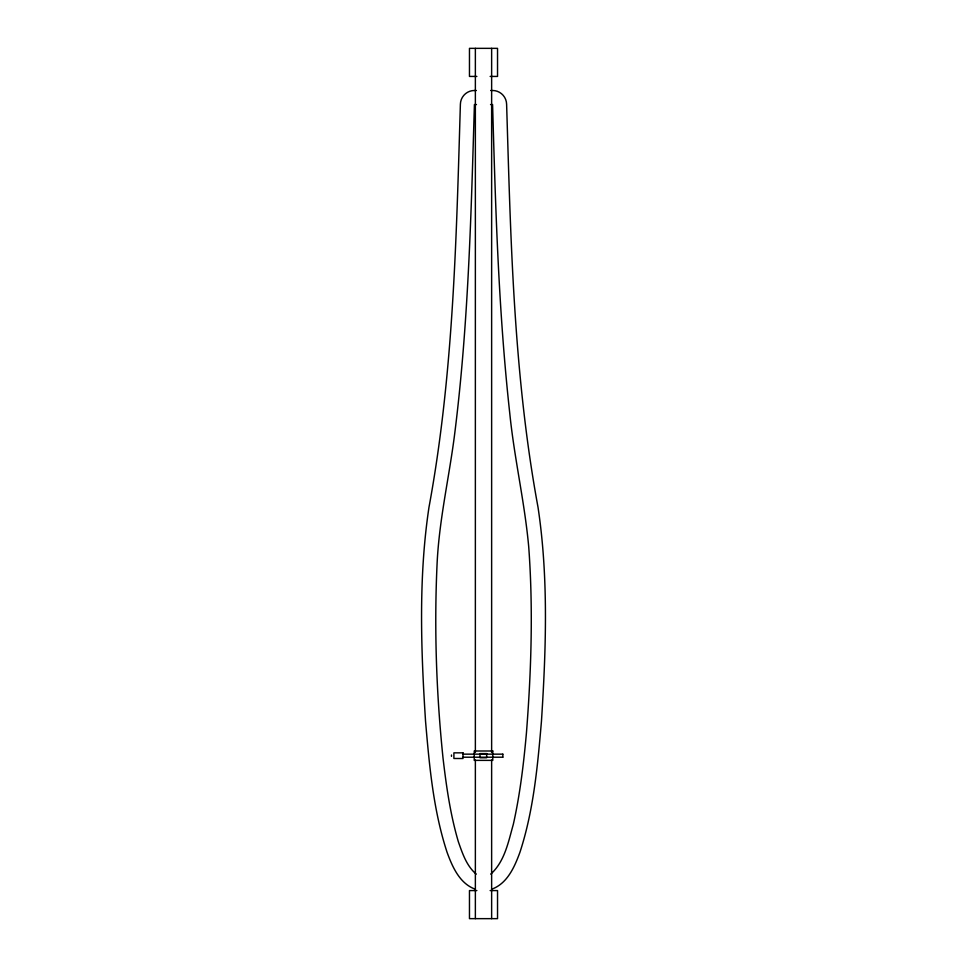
<?xml version="1.0" encoding="UTF-8"?>
<svg xmlns="http://www.w3.org/2000/svg" width="967" height="967" viewBox="0 0 967 967"><rect width="100%" height="100%" fill="white"/><g stroke="black" fill="none" stroke-linecap="round" stroke-linejoin="round"><path stroke-width="1.45" d="M490.752 874.132C504.774 861.452 508.388 841.725 513.32 824.331C520.053 794.27 523.679 763.616 526.435 732.962C531.258 671.05 533.288 608.714 528.707 546.718C524.622 501.909 514.239 457.959 509.754 413.187C498.476 310.709 495.527 207.542 492.578 104.557L490.547 104.557M491.828 889.169C507.433 883.451 514.601 866.819 519.92 852.338C533.76 810.032 537.664 765.296 541.46 721.189C546.004 649.993 548.664 578.012 538.015 507.24C513.477 374.398 510.709 238.849 506.611 104.206A14.058 14.058 0 0 0 492.578 90.487L490.692 90.499M476.852 76.429L469.466 76.429L469.466 48.35L497.534 48.35L497.534 76.429L490.148 76.429M474.664 90.499L476.308 90.499M476.453 104.557L474.422 104.557C471.098 215.133 468.379 326.036 454.417 435.912C448.881 478.75 438.982 521.068 437.06 564.341C434.086 628.925 436.371 693.738 443.019 758.043C446.331 786.268 450.32 814.552 458.394 841.858C462.492 853.462 466.541 865.912 476.248 874.132M480.007 753.583L486.655 753.583M463 754.151L502.84 754.151M463 757.209L502.84 757.209M476.852 890.571L469.466 890.571L469.466 918.65L497.534 918.65L497.534 890.571L490.148 890.571M475.172 889.169C459.567 883.451 452.399 866.819 447.08 852.338C433.24 810.032 429.336 765.296 425.54 721.189C420.996 649.993 418.336 578.012 428.985 507.24C453.487 374.398 456.327 238.861 460.389 104.206A14.058 14.058 0 0 1 474.422 90.487M502.84 754.187L502.84 757.161M491.635 48.35L491.635 752.447M491.635 760.002L491.635 918.65M486.655 753.607L486.655 757.753L480.007 757.777L480.007 753.607M475.365 48.35L475.365 752.447M475.365 760.002L475.365 918.65M451.48 755.009L451.48 756.351M492.771 750.996L474.229 750.996L474.229 760.376L492.771 760.376L492.771 750.996M463 752.846L453.898 752.846L453.898 758.479L463 758.515L463 752.882"/></g></svg>
